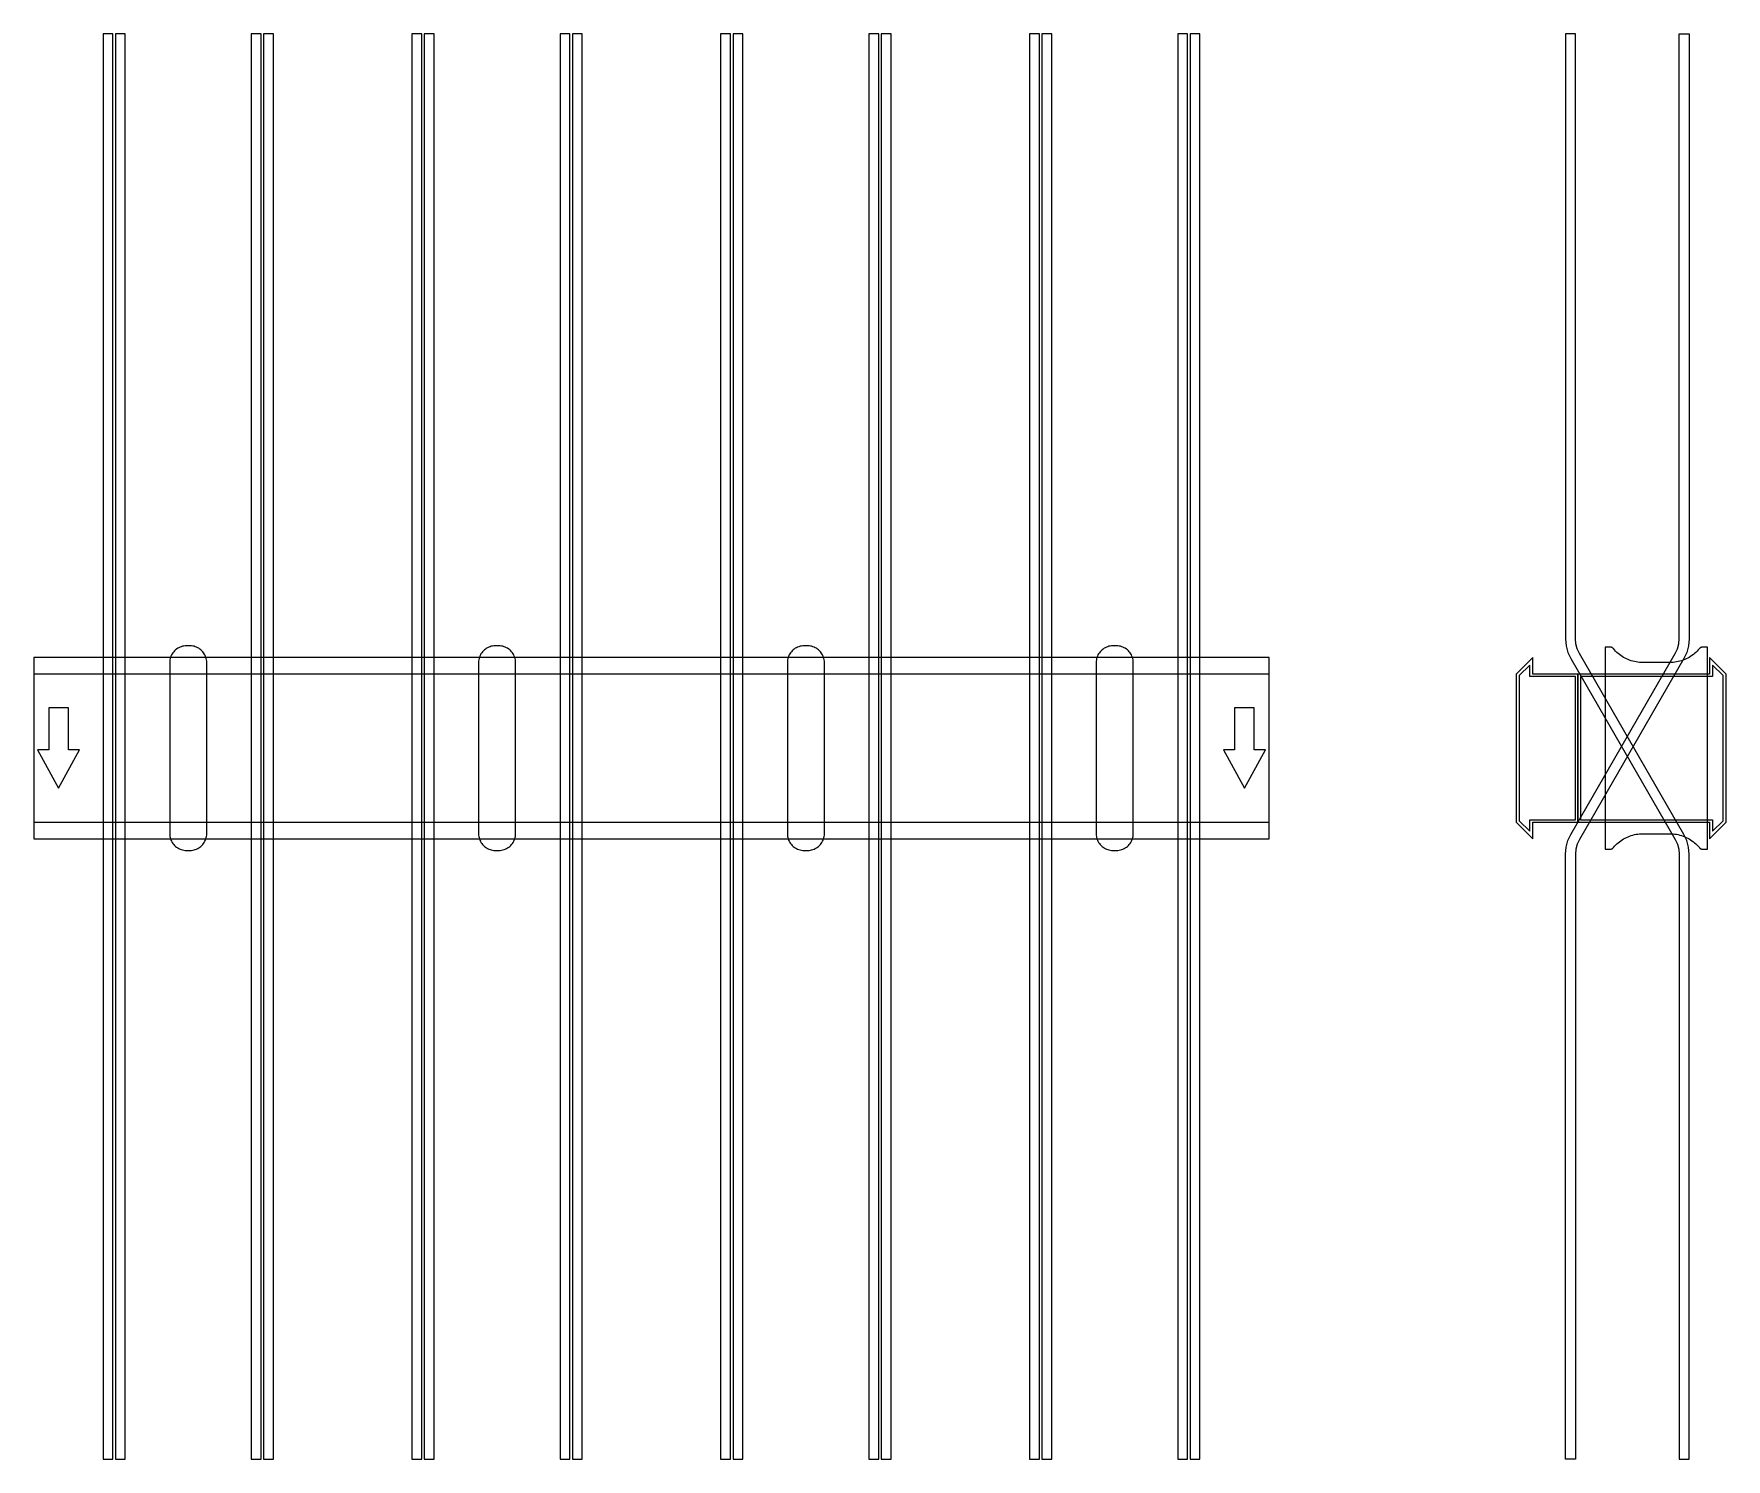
# Model space of a CAD drawing. Extents: x 0 to 1370, y -576 to 578.
import ezdxf

# ---------------------------------------------------------------- set-up
doc = ezdxf.new("R2010")
doc.units = 0
doc.layers.add('Halfen', color=7, linetype='CONTINUOUS')

msp = doc.modelspace()

# ---------------------------------------------------------------- linework, layer by layer
at = {"layer": 'Halfen', "color": 7}
for points in [[(64, -575.609), (64, 578.25), (56, 578.25), (56, -575.609)], [(74, -575.609), (74, 578.25), (66, 578.25), (66, -575.609)], [(184, -575.609), (184, 578.25), (176, 578.25), (176, -575.609)], [(194, -575.609), (194, 578.25), (186, 578.25), (186, -575.609)], [(314, -575.609), (314, 578.25), (306, 578.25), (306, -575.609)], [(324, -575.609), (324, 578.25), (316, 578.25), (316, -575.609)], [(434, -575.609), (434, 578.25), (426, 578.25), (426, -575.609)], [(444, -575.609), (444, 578.25), (436, 578.25), (436, -575.609)], [(564, -575.609), (564, 578.25), (556, 578.25), (556, -575.609)], [(574, -575.609), (574, 578.25), (566, 578.25), (566, -575.609)], [(684, -575.609), (684, 578.25), (676, 578.25), (676, -575.609)], [(694, -575.609), (694, 578.25), (686, 578.25), (686, -575.609)], [(814, -575.609), (814, 578.25), (806, 578.25), (806, -575.609)], [(824, -575.609), (824, 578.25), (816, 578.25), (816, -575.609)], [(934, -575.609), (934, 578.25), (926, 578.25), (926, -575.609)], [(944, -575.609), (944, 578.25), (936, 578.25), (936, -575.609)], [(1340, -575.609), (1340, -85.856), (1339.514, -80.3), (1338.07, -74.912), (1335.713, -69.856), (1251.215, 76.497), (1249.447, 80.289), (1248.365, 84.33), (1248, 88.497), (1248, 578.25), (1240, 578.25), (1240, 88.497), (1240.486, 82.941), (1241.93, 77.553), (1244.287, 72.497), (1328.785, -73.856), (1330.553, -77.648), (1331.635, -81.689), (1332, -85.856), (1332, -575.609)], [(1240, -575.609), (1240, -85.856), (1240.486, -80.3), (1241.93, -74.912), (1244.287, -69.856), (1328.785, 76.497), (1330.553, 80.289), (1331.635, 84.33), (1332, 88.497), (1332, 578.25), (1340, 578.25), (1340, 88.497), (1339.514, 82.941), (1338.07, 77.553), (1335.713, 72.497), (1251.215, -73.856), (1249.447, -77.648), (1248.365, -81.689), (1248, -85.856), (1248, -575.609)], [(140, -69.3), (140, -56.8), (140, 69.3), (139.958, 70.359), (139.834, 71.412), (139.627, 72.452), (139.339, 73.472), (138.972, 74.466), (138.529, 75.429), (138.011, 76.354), (137.422, 77.235), (136.765, 78.068), (136.046, 78.846), (135.268, 79.565), (134.435, 80.222), (133.554, 80.811), (132.629, 81.329), (131.666, 81.772), (130.672, 82.139), (129.652, 82.427), (128.612, 82.634), (127.559, 82.758), (126.5, 82.8), (123.5, 82.8), (122.441, 82.758), (121.388, 82.634), (120.348, 82.427), (119.328, 82.139), (118.334, 81.772), (117.371, 81.329), (116.446, 80.811), (115.565, 80.222), (114.732, 79.565), (113.954, 78.846), (113.235, 78.068), (112.578, 77.235), (111.989, 76.354), (111.471, 75.429), (111.028, 74.466), (110.661, 73.472), (110.373, 72.452), (110.166, 71.412), (110.042, 70.359), (110, 69.3), (110, -56.8), (110, -69.3), (110.042, -70.359), (110.166, -71.412), (110.373, -72.452), (110.661, -73.472), (111.028, -74.466), (111.471, -75.429), (111.989, -76.354), (112.578, -77.235), (113.235, -78.068), (113.954, -78.846), (114.732, -79.565), (115.565, -80.222), (116.446, -80.811), (117.371, -81.329), (118.334, -81.772), (119.328, -82.139), (120.348, -82.427), (121.388, -82.634), (122.441, -82.758), (123.5, -82.8), (126.5, -82.8), (127.559, -82.758), (128.612, -82.634), (129.652, -82.427), (130.672, -82.139), (131.666, -81.772), (132.629, -81.329), (133.554, -80.811), (134.435, -80.222), (135.268, -79.565), (136.046, -78.846), (136.765, -78.068), (137.422, -77.235), (138.011, -76.354), (138.529, -75.429), (138.972, -74.466), (139.339, -73.472), (139.627, -72.452), (139.834, -71.412), (139.958, -70.359), (140, -69.3)], [(390, -69.3), (390, -56.8), (390, 69.3), (389.958, 70.359), (389.834, 71.412), (389.627, 72.452), (389.339, 73.472), (388.972, 74.466), (388.529, 75.429), (388.011, 76.354), (387.422, 77.235), (386.765, 78.068), (386.046, 78.846), (385.268, 79.565), (384.435, 80.222), (383.554, 80.811), (382.629, 81.329), (381.666, 81.772), (380.672, 82.139), (379.652, 82.427), (378.612, 82.634), (377.559, 82.758), (376.5, 82.8), (373.5, 82.8), (372.441, 82.758), (371.388, 82.634), (370.348, 82.427), (369.328, 82.139), (368.334, 81.772), (367.371, 81.329), (366.446, 80.811), (365.565, 80.222), (364.732, 79.565), (363.954, 78.846), (363.235, 78.068), (362.578, 77.235), (361.989, 76.354), (361.471, 75.429), (361.028, 74.466), (360.661, 73.472), (360.373, 72.452), (360.166, 71.412), (360.042, 70.359), (360, 69.3), (360, -56.8), (360, -69.3), (360.042, -70.359), (360.166, -71.412), (360.373, -72.452), (360.661, -73.472), (361.028, -74.466), (361.471, -75.429), (361.989, -76.354), (362.578, -77.235), (363.235, -78.068), (363.954, -78.846), (364.732, -79.565), (365.565, -80.222), (366.446, -80.811), (367.371, -81.329), (368.334, -81.772), (369.328, -82.139), (370.348, -82.427), (371.388, -82.634), (372.441, -82.758), (373.5, -82.8), (376.5, -82.8), (377.559, -82.758), (378.612, -82.634), (379.652, -82.427), (380.672, -82.139), (381.666, -81.772), (382.629, -81.329), (383.554, -80.811), (384.435, -80.222), (385.268, -79.565), (386.046, -78.846), (386.765, -78.068), (387.422, -77.235), (388.011, -76.354), (388.529, -75.429), (388.972, -74.466), (389.339, -73.472), (389.627, -72.452), (389.834, -71.412), (389.958, -70.359), (390, -69.3)], [(640, -69.3), (640, -56.8), (640, 69.3), (639.958, 70.359), (639.834, 71.412), (639.627, 72.452), (639.339, 73.472), (638.972, 74.466), (638.529, 75.429), (638.011, 76.354), (637.422, 77.235), (636.765, 78.068), (636.046, 78.846), (635.268, 79.565), (634.435, 80.222), (633.554, 80.811), (632.629, 81.329), (631.666, 81.772), (630.672, 82.139), (629.652, 82.427), (628.612, 82.634), (627.559, 82.758), (626.5, 82.8), (623.5, 82.8), (622.441, 82.758), (621.388, 82.634), (620.348, 82.427), (619.328, 82.139), (618.334, 81.772), (617.371, 81.329), (616.446, 80.811), (615.565, 80.222), (614.732, 79.565), (613.954, 78.846), (613.235, 78.068), (612.578, 77.235), (611.989, 76.354), (611.471, 75.429), (611.028, 74.466), (610.661, 73.472), (610.373, 72.452), (610.166, 71.412), (610.042, 70.359), (610, 69.3), (610, -56.8), (610, -69.3), (610.042, -70.359), (610.166, -71.412), (610.373, -72.452), (610.661, -73.472), (611.028, -74.466), (611.471, -75.429), (611.989, -76.354), (612.578, -77.235), (613.235, -78.068), (613.954, -78.846), (614.732, -79.565), (615.565, -80.222), (616.446, -80.811), (617.371, -81.329), (618.334, -81.772), (619.328, -82.139), (620.348, -82.427), (621.388, -82.634), (622.441, -82.758), (623.5, -82.8), (626.5, -82.8), (627.559, -82.758), (628.612, -82.634), (629.652, -82.427), (630.672, -82.139), (631.666, -81.772), (632.629, -81.329), (633.554, -80.811), (634.435, -80.222), (635.268, -79.565), (636.046, -78.846), (636.765, -78.068), (637.422, -77.235), (638.011, -76.354), (638.529, -75.429), (638.972, -74.466), (639.339, -73.472), (639.627, -72.452), (639.834, -71.412), (639.958, -70.359), (640, -69.3)], [(890, -69.3), (890, -56.8), (890, 69.3), (889.958, 70.359), (889.834, 71.412), (889.627, 72.452), (889.339, 73.472), (888.972, 74.466), (888.529, 75.429), (888.011, 76.354), (887.422, 77.235), (886.765, 78.068), (886.046, 78.846), (885.268, 79.565), (884.435, 80.222), (883.554, 80.811), (882.629, 81.329), (881.666, 81.772), (880.672, 82.139), (879.652, 82.427), (878.612, 82.634), (877.559, 82.758), (876.5, 82.8), (873.5, 82.8), (872.441, 82.758), (871.388, 82.634), (870.348, 82.427), (869.328, 82.139), (868.334, 81.772), (867.371, 81.329), (866.446, 80.811), (865.565, 80.222), (864.732, 79.565), (863.954, 78.846), (863.235, 78.068), (862.578, 77.235), (861.989, 76.354), (861.471, 75.429), (861.028, 74.466), (860.661, 73.472), (860.373, 72.452), (860.166, 71.412), (860.042, 70.359), (860, 69.3), (860, -56.8), (860, -69.3), (860.042, -70.359), (860.166, -71.412), (860.373, -72.452), (860.661, -73.472), (861.028, -74.466), (861.471, -75.429), (861.989, -76.354), (862.578, -77.235), (863.235, -78.068), (863.954, -78.846), (864.732, -79.565), (865.565, -80.222), (866.446, -80.811), (867.371, -81.329), (868.334, -81.772), (869.328, -82.139), (870.348, -82.427), (871.388, -82.634), (872.441, -82.758), (873.5, -82.8), (876.5, -82.8), (877.559, -82.758), (878.612, -82.634), (879.652, -82.427), (880.672, -82.139), (881.666, -81.772), (882.629, -81.329), (883.554, -80.811), (884.435, -80.222), (885.268, -79.565), (886.046, -78.846), (886.765, -78.068), (887.422, -77.235), (888.011, -76.354), (888.529, -75.429), (888.972, -74.466), (889.339, -73.472), (889.627, -72.452), (889.834, -71.412), (889.958, -70.359), (890, -69.3)], [(0, -73.5), (1000, -73.5), (1000, 73.5), (0, 73.5)], [(1250, -60), (1250, 60), (1213.5, 60), (1213.5, 73.5), (1200, 60), (1200, -60), (1213.5, -73.5), (1213.5, -60)], [(1370, -60), (1370, 60), (1356.5, 73.5), (1356.5, 60), (1250, 60), (1250, -60), (1356.5, -60), (1356.5, -73.5)], [(1355, -81.8), (1355, 81.8), (1351, 81.8), (1350.846, 81.797), (1350.691, 81.786), (1350.538, 81.769), (1350.385, 81.746), (1350.234, 81.715), (1350.084, 81.678), (1349.936, 81.634), (1349.789, 81.584), (1349.646, 81.527), (1349.505, 81.464), (1349.366, 81.395), (1349.231, 81.32), (1349.1, 81.239), (1348.972, 81.153), (1348.848, 81.06), (1348.728, 80.963), (1348.613, 80.86), (1348.502, 80.752), (1348.397, 80.639), (1348.296, 80.522), (1347.41, 79.491), (1346.479, 78.5), (1345.505, 77.551), (1344.491, 76.646), (1343.437, 75.787), (1342.347, 74.975), (1341.222, 74.211), (1340.064, 73.499), (1338.876, 72.838), (1337.66, 72.23), (1336.418, 71.676), (1335.153, 71.178), (1333.867, 70.736), (1332.563, 70.351), (1331.243, 70.024), (1329.911, 69.756), (1328.567, 69.547), (1327.216, 69.397), (1325.859, 69.307), (1324.5, 69.277), (1302.5, 69.277), (1301.141, 69.307), (1299.784, 69.397), (1298.433, 69.547), (1297.089, 69.756), (1295.757, 70.024), (1294.437, 70.351), (1293.133, 70.736), (1291.847, 71.178), (1290.582, 71.676), (1289.34, 72.23), (1288.124, 72.838), (1286.936, 73.499), (1285.778, 74.211), (1284.653, 74.975), (1283.563, 75.787), (1282.509, 76.646), (1281.495, 77.551), (1280.521, 78.5), (1279.59, 79.491), (1278.704, 80.522), (1278.603, 80.639), (1278.498, 80.752), (1278.387, 80.86), (1278.272, 80.963), (1278.152, 81.06), (1278.028, 81.153), (1277.9, 81.239), (1277.769, 81.32), (1277.634, 81.395), (1277.495, 81.464), (1277.354, 81.527), (1277.211, 81.584), (1277.064, 81.634), (1276.916, 81.678), (1276.766, 81.715), (1276.615, 81.746), (1276.462, 81.769), (1276.309, 81.786), (1276.154, 81.797), (1276, 81.8), (1272, 81.8), (1272, -81.8), (1276, -81.8), (1276.154, -81.797), (1276.309, -81.786), (1276.462, -81.769), (1276.615, -81.746), (1276.766, -81.715), (1276.916, -81.678), (1277.064, -81.634), (1277.211, -81.584), (1277.354, -81.527), (1277.495, -81.464), (1277.634, -81.395), (1277.769, -81.32), (1277.9, -81.239), (1278.028, -81.153), (1278.152, -81.06), (1278.272, -80.963), (1278.387, -80.86), (1278.498, -80.752), (1278.603, -80.639), (1278.704, -80.522), (1279.59, -79.491), (1280.521, -78.5), (1281.495, -77.551), (1282.509, -76.646), (1283.563, -75.787), (1284.653, -74.975), (1285.778, -74.211), (1286.936, -73.499), (1288.124, -72.838), (1289.34, -72.23), (1290.582, -71.676), (1291.847, -71.178), (1293.133, -70.736), (1294.437, -70.351), (1295.757, -70.024), (1297.089, -69.756), (1298.433, -69.547), (1299.784, -69.397), (1301.141, -69.307), (1302.5, -69.277), (1324.5, -69.277), (1325.859, -69.307), (1327.216, -69.397), (1328.567, -69.547), (1329.911, -69.756), (1331.243, -70.024), (1332.563, -70.351), (1333.867, -70.736), (1335.153, -71.178), (1336.418, -71.676), (1337.66, -72.23), (1338.876, -72.838), (1340.064, -73.499), (1341.222, -74.211), (1342.347, -74.975), (1343.437, -75.787), (1344.491, -76.646), (1345.505, -77.551), (1346.479, -78.5), (1347.41, -79.491), (1348.296, -80.522), (1348.397, -80.639), (1348.502, -80.752), (1348.613, -80.86), (1348.728, -80.963), (1348.848, -81.06), (1348.972, -81.153), (1349.1, -81.239), (1349.231, -81.32), (1349.366, -81.395), (1349.505, -81.464), (1349.646, -81.527), (1349.789, -81.584), (1349.936, -81.634), (1350.084, -81.678), (1350.234, -81.715), (1350.385, -81.746), (1350.538, -81.769), (1350.691, -81.786), (1350.846, -81.797), (1351, -81.8)], [(0, -60), (1000, -60), (1000, 60), (0, 60)], [(1248, -58), (1248, 58), (1211, 58), (1211, 67.25), (1202.5, 58.75), (1202.5, -58.75), (1211, -67.25), (1211, -58)], [(1367.5, -58.75), (1367.5, 58.75), (1359, 67.25), (1359, 58), (1252, 58), (1252, -58), (1359, -58), (1359, -67.25)], [(20, -32.5), (37, -1.5), (28, -1.5), (28, 32.5), (12, 32.5), (12, -1.5), (3, -1.5)], [(980, -32.5), (997, -1.5), (988, -1.5), (988, 32.5), (972, 32.5), (972, -1.5), (963, -1.5)]]:
    msp.add_lwpolyline(points, close=True, dxfattribs=at)

doc.saveas('drawing.dxf')
